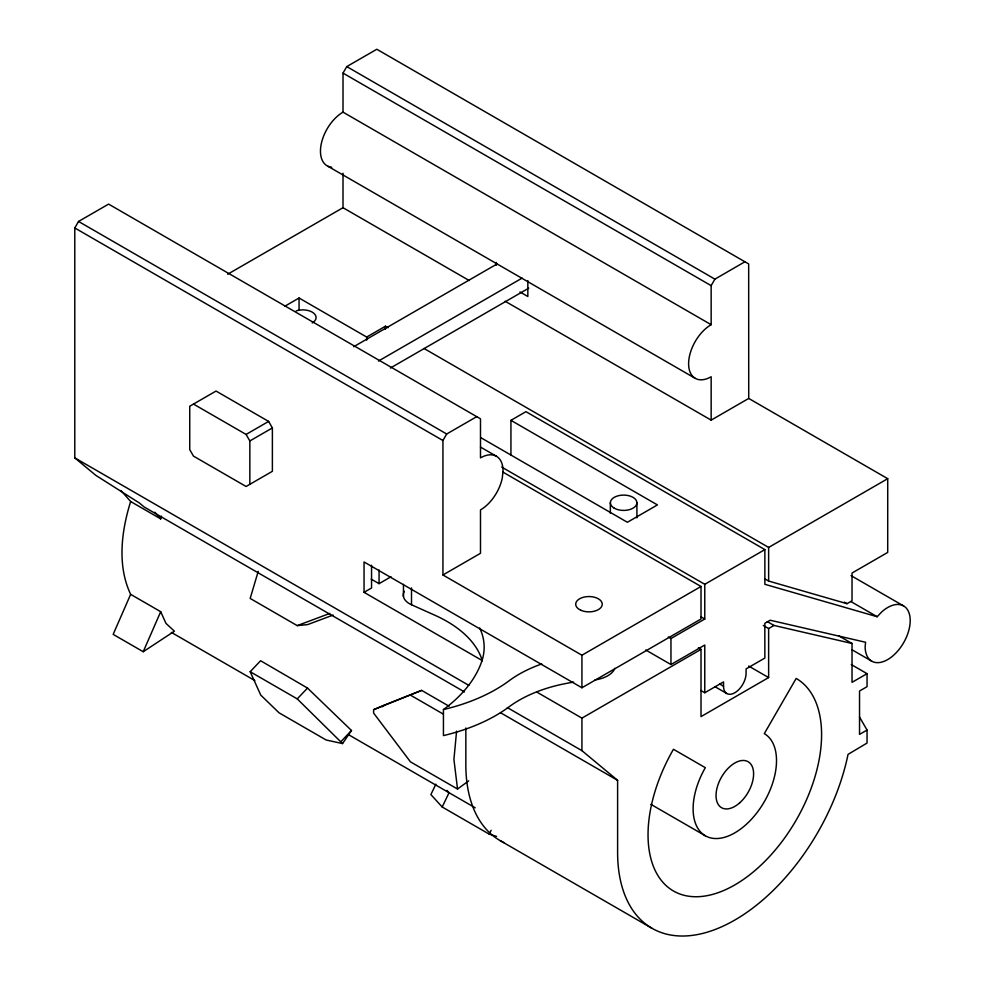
<?xml version="1.0" encoding="UTF-8"?>
<svg xmlns="http://www.w3.org/2000/svg" width="985" height="985" viewBox="0 0 985 985"><rect width="100%" height="100%" fill="white"/><g stroke="black" fill="none" stroke-linecap="round" stroke-linejoin="round"><path stroke-width="1.48" d="M464.514 691.95L144.29 507.066L139.439 503.027L95.865 475.386L74.786 457.865L74.786 227.966L78.541 221.453L108.596 204.104L480.495 418.822L480.495 457.865A31.877 18.407 -60 0 1 503.039 470.867L502.276 478.057A31.877 18.407 -60 0 1 480.495 509.91L480.495 553.287L442.93 574.981L442.93 440.504L446.685 434.003L476.74 416.655M272.389 427.933L272.377 471.31L246.09 486.491L193.491 456.129L189.736 449.616L189.736 406.239L216.035 391.057L268.622 421.42L272.389 427.933L249.845 440.948L249.845 484.325M299.058 310.09L299.058 298.012L366.679 337.055L385.455 326.207L388.115 327.746M227.683 274.224L343.002 207.712L343.014 173.2M366.679 340.071L366.679 337.055M385.455 329.261L385.455 326.207M482.281 660.603L364.044 592.33L364.044 561.967L581.926 687.764L581.926 655.222L701.012 586.481L502.781 472.024M510.932 455.045L510.932 420.336L525.953 411.668L764.865 549.605L764.865 584.302L877.167 616.721L881.846 611.784A31.877 18.395 -60 0 1 909.869 616.216A31.877 18.395 -60 0 1 889.64 658.349A31.877 18.395 -60 0 1 865.138 646.566L865.606 642.269L770.184 620.23L764.828 623.32L764.865 658.054L746.088 668.889L746.088 673.235A15.932 9.197 -60 0 1 734.822 692.75A15.932 9.197 -60 0 1 723.544 686.25L723.544 681.903L704.767 692.75L704.767 645.04L670.957 664.555L670.957 638.526L668.298 637M701.012 586.481L701.012 619.011L581.926 687.764M887.719 478.685L887.707 552.425L852.025 573.024L852.025 600.788L847.014 603.682L768.632 581.052L768.632 547.438L887.719 478.685L748.723 398.433L748.674 263.943L376.824 49.25L346.769 66.598L343.014 73.112L343.014 112.142A31.877 18.407 -60 0 0 322.181 140.239A31.877 18.407 -60 0 0 327.069 165.775L695.213 378.326M456.597 731.116L453.925 759.46L457.533 789.034L468.7 780.883M120.933 490.505L130.648 501.525C121.414 531.112 116.993 565.55 130.648 594.349L160.703 611.697L165.985 623.394L174.407 631.2L143.219 651.725L113.164 634.377L130.648 594.349M130.648 501.525L160.703 518.873L161.515 516.14M258.218 571.374L250.178 598.449L297.248 625.623L307.665 624.588L333.115 615.059M143.219 651.725L160.703 611.697M435.875 784.195L430.888 794.575L442.191 806.998L489.262 834.172L496.575 836.437M442.191 806.998L449.049 792.716L446.993 790.462M489.262 834.172L491.133 830.281M505.157 301.262L711.158 420.127L711.158 376.75A31.877 18.407 -60 0 1 688.613 363.736A31.877 18.407 -60 0 1 711.158 324.693L711.145 285.65L714.901 279.149L744.919 261.764M342.546 743.576L351.485 730.488L307.505 688.072L260.594 660.738L250.178 671.721L260.766 695.114L279.063 712.82L326.133 739.994L342.546 743.576L297.248 698.894L250.178 671.721M297.248 698.894L307.505 688.072M341.081 741.483L351.485 730.488M382.303 706.75L384.778 704.94L421.642 690.386L449.098 706.245M284.69 306.31L299.058 298.012M353.652 346.745L497.314 263.808M193.491 404.072L246.09 434.434L268.622 421.42M378.437 361.064L522.112 278.115M390.417 368.033L528.76 288.162M364.044 592.33L371.554 587.996L371.554 565.218M371.16 579.094L379.065 583.662L390.996 576.767M711.158 420.127L748.723 398.433M501.685 467.062L704.767 584.302L764.865 549.605M670.957 638.526L704.767 619.011L704.767 584.302M536.751 692.049L581.926 718.127L701.012 649.374L701.012 716.612L768.632 677.569L768.632 628.553L773.988 625.45L852.025 643.476L852.025 682.346L867.046 673.666L867.046 686.68L859.536 691.014L859.536 734.391L867.046 730.057L859.536 717.043M457.533 789.034L410.462 761.861L373.611 713.091L373.611 709.692L384.778 704.94M373.611 709.692L421.642 690.386M297.248 625.623L329.766 613.433M404.318 591.308A21.251 12.263 0 0 0 411.508 604.765L435.075 615.329A126.966 73.309 0 0 1 482.268 660.652M346.769 66.598L714.901 279.149M343.014 73.112L711.145 285.65M343.014 112.142L711.158 324.693M519.945 291.942L527.837 296.497L527.837 280.59M343.002 207.712L469.266 280.553M851.028 575.609L903.614 605.947M424.042 348.493L768.632 547.438M850.88 601.552L877.167 616.721M844.354 602.143L847.014 603.682M510.932 420.336L657.438 504.923L627.383 522.272L480.877 437.697M764.631 578.749L768.632 581.052M838.715 635.793L852.025 643.476M852.025 649.792L871.75 661.169M480.495 447.079L496.44 456.277M851.274 664.555L867.046 673.666M78.541 221.453L446.685 434.003M767.34 621.609L773.988 625.45M74.786 227.966L442.93 440.504M763.301 625.475L768.632 628.553M700.778 616.708L704.767 619.011M748.662 666.045L768.632 677.569M698.353 647.834L701.012 649.374M719.567 683.947L723.544 686.25M714.913 686.656L726.844 693.538M645.729 649.989L670.957 664.555M700.791 690.46L704.767 692.75M442.93 574.981L581.926 655.222M74.786 457.865L468.786 685.338M507.386 707.624L581.926 750.656L617.607 780.329L617.607 852.382A165.751 95.693 -60 0 0 719.518 927.722A165.751 95.693 -60 0 0 848.036 754.375L867.046 743.072L867.046 730.057M500.466 712.697L617.607 780.329M650.863 804.326L705.334 835.785A58.965 34.044 -60 0 0 764.298 801.728A58.965 34.044 -60 0 0 764.298 733.64L796.175 678.431A122.719 70.858 -60 0 1 796.175 820.136A122.719 70.858 -60 0 1 673.457 890.994A122.719 70.858 -60 0 1 673.457 749.277L705.334 767.684A58.965 34.044 -60 0 0 705.334 835.785M410.462 695.139L443.151 714.014M171.328 632.382L254.869 680.598M348.345 734.576L475.201 807.811M500.171 840.636L651.947 928.252M154.867 512.262L160.703 518.873M246.09 434.434L249.845 440.948M636.901 502.756L636.901 517.851M610.343 502.756L610.343 513.32M581.926 718.127L581.926 750.656M496.28 262.379L496.28 265.273M465.843 727.964L465.843 764.754A165.751 95.693 -60 0 0 504.074 842.68M479.732 628.036A126.966 73.309 0 0 1 481.702 661.526A197.394 113.965 0 0 1 443.435 709.569L443.435 735.598A160.038 92.405 0 0 0 509.11 706.799A121.032 69.873 0 0 1 560.711 684.563L568.394 682.999A121.032 69.873 0 0 1 573.602 682.125M411.508 587.922L411.508 604.765M403.456 584.351L403.456 596.602M379.065 569.995L379.065 583.662M296.177 310.903A13.285 7.671 0 0 1 313.353 312.873A13.285 7.671 0 0 1 312.208 322.957M331.736 167.216A31.877 18.407 -60 0 1 328.14 166.317M614.874 668.347A26.558 15.341 0 0 1 595.014 679.872M443.435 709.569A160.038 92.405 0 0 0 509.11 680.77A121.032 69.873 0 0 1 541.75 663.952M739.686 802.849A26.558 15.341 -60 0 0 748.095 761.7A26.558 15.341 -60 0 0 716.674 789.576A26.558 15.341 -60 0 0 739.686 802.849M580.83 610.257A13.285 7.671 0 0 0 602.13 605.258A13.285 7.671 0 0 0 583.97 597.107A13.285 7.671 0 0 0 580.83 610.257M614.234 508.174A13.285 7.671 0 0 0 636.458 504.739A13.285 7.671 0 0 0 620.181 495.356A13.285 7.671 0 0 0 614.234 508.174"/></g></svg>
